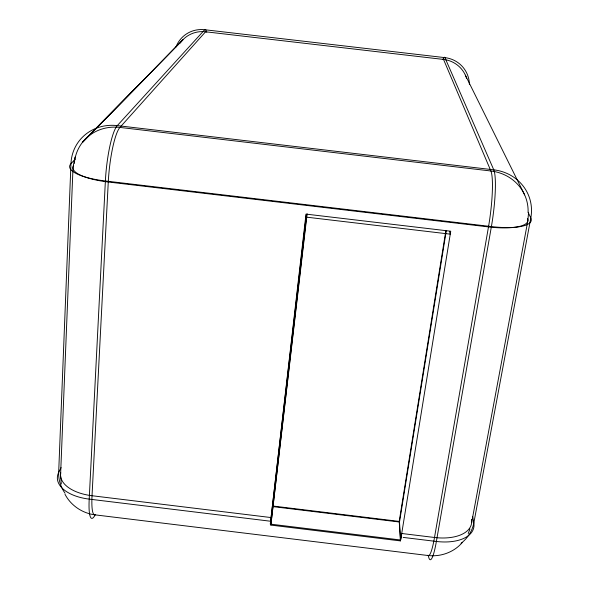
<?xml version="1.0" encoding="UTF-8"?>
<svg xmlns="http://www.w3.org/2000/svg" width="589" height="589" viewBox="0 0 589 589"><rect width="100%" height="100%" fill="white"/><g stroke="black" fill="none" stroke-linecap="round" stroke-linejoin="round"><path stroke-width="0.88" d="M528.554 212.725L527.854 220.75L471.656 522.553M471.517 519.417A40.324 21.425 12.4 0 1 434.498 537.485L401.764 533.494A40.774 4.116 -84.5 0 1 400.601 540.003L270.322 524.107L306.008 214.109L450.732 231.219L401.558 534.473A37.424 3.784 -84.6 0 1 400.402 540.901L270.844 525.093L306.751 214.499M270.322 524.107L306.339 214.462M270.844 525.093L307.127 213.77M400.402 540.901L399.217 521.405L445.829 230.873M400.601 540.003L399.504 522.016L446.234 230.969M75.024 157.094L73.029 167.077L60.557 475.603L61.322 484.003M468.218 533.568L469.956 528.974M61.065 467.622L58.672 472.496A40.324 34.574 18.1 0 0 65.018 493.236M75.326 159.096L70.96 163.69L58.672 472.496A40.766 21.616 0.2 0 0 89.204 499.119A41.201 6.575 -81.1 0 0 95.05 515.066M147.162 76.379L182.899 39.758L82.305 142.553L147.162 76.379L85.11 139.313M462.115 542.705C453.883 552.276 440.83 556.892 428.372 555.56L94.645 514.801C82.217 513.129 70.813 505.458 65.004 494.281M306.368 217.135L450.21 234.15L449.532 231.381M273.37 506.084L399.217 521.405M272.67 506.577L399.504 522.016M271.073 517.562L92.031 495.732A40.214 21.233 0.4 0 1 60.741 472.702M270.697 521.25L89.204 499.119L105.379 180.985A44.528 8.253 -83.8 0 1 117.285 125.619L204.707 29.73L444.916 57.634A29.052 28.058 -33.7 0 1 469.396 84.418M403.185 537.411L436.375 541.46A40.877 21.815 12.5 0 0 473.821 523.017L530.814 217.937L528.097 212.283M465.376 75.186L524.644 194.893M472.724 516.671L473.821 523.017A40.523 34.825 -1.3 0 1 461.062 543.338M428.35 555.773A41.37 5.375 -85 0 0 436.375 541.46L491.395 226.581A44.727 6.759 -82.8 0 0 493.766 169.831L444.916 57.634A28.964 2.739 -82.4 0 0 443.303 59.04M175.964 46.995A28.971 27.897 49.4 0 1 204.707 29.73A28.883 3.357 -84.3 0 1 206.268 31.497M95.337 514.602A40.641 6.413 -81.2 0 1 92.031 495.732L108.273 182.001A43.88 8.025 -83.8 0 1 119.928 127.423L205.583 31.784L443.532 59.437A28.773 27.793 -33.2 0 1 466.591 78.389M73.463 165.958A44.425 12.31 3.7 0 0 108.273 182.001L488.487 226.912A44.573 12.435 9.2 0 0 527.442 218.379M427.872 555.213A40.796 5.235 -84.9 0 0 434.498 537.485L488.487 226.912A44.072 6.553 -82.8 0 0 490.895 170.994L443.532 59.437A28.684 2.687 -82.4 0 0 442.81 59.202M74.332 163.403A44.447 41.318 34.9 0 1 119.928 127.423L490.895 170.994A44.609 41.716 -17.6 0 1 528.105 212.106M180.19 43.056A28.692 27.631 49 0 1 205.583 31.784A28.603 3.298 -84.3 0 1 206.776 32.24M493.766 169.831L117.285 125.619A45.117 41.922 35.1 0 0 70.96 163.69A45.095 12.457 3.7 0 0 105.379 180.985L491.395 226.581A45.243 12.583 9.2 0 0 530.814 217.937A45.279 42.327 -17.9 0 0 493.766 169.831"/></g></svg>
